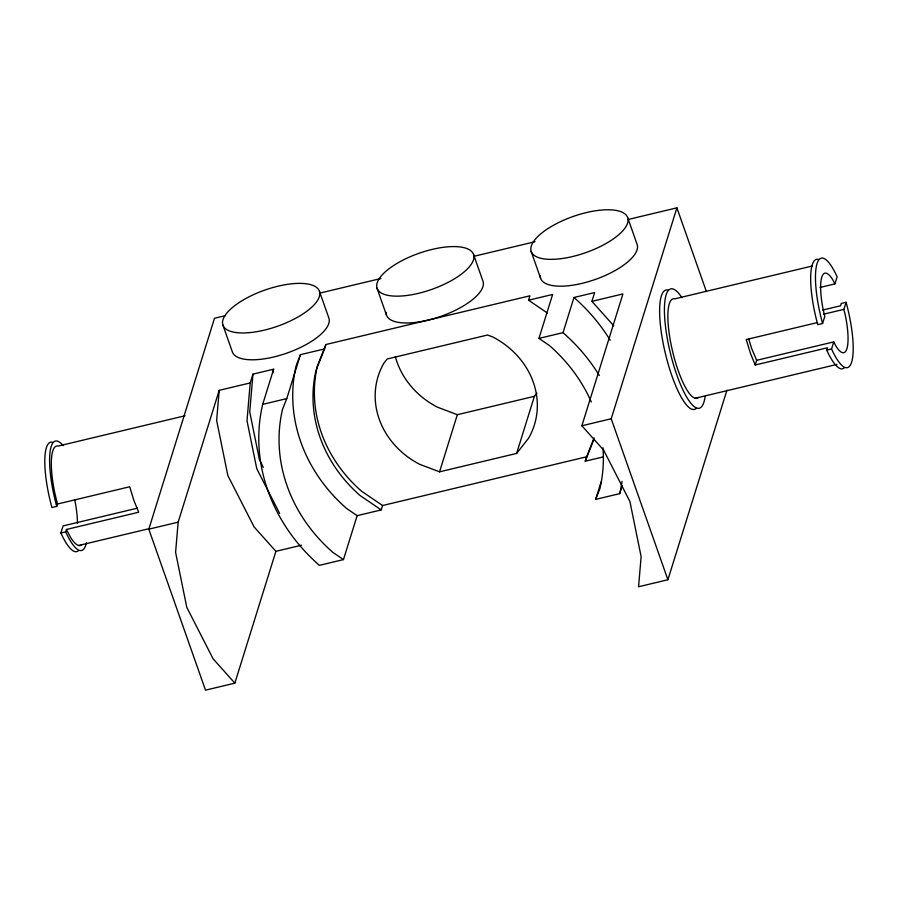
<?xml version="1.0" encoding="UTF-8"?>
<svg xmlns="http://www.w3.org/2000/svg" width="898" height="898" viewBox="0 0 898 898"><rect width="100%" height="100%" fill="white"/><g stroke="black" fill="none" stroke-linecap="round" stroke-linejoin="round"><path stroke-width="1.35" d="M272.745 373.242A184.09 164.401 17.3 0 1 273.632 369.201L252.955 374.14L250.216 382.93L219.202 390.338L178.152 522.153L175.593 552.315L186.795 607.362L213.095 658.795L234.849 683.154L205.507 690.158L148.81 529.169L214.499 318.251L225.409 315.647M219.202 390.338L216.643 420.489L227.845 475.536L254.145 526.98L275.899 551.327L234.849 683.154M250.216 382.93L247.006 420.769L256.749 468.644L279.615 513.364M252.955 374.14L249.745 411.98L259.477 459.855L263.294 467.308M52.432 442.22A56.248 14.02 76.6 0 0 51.916 507.516L56.731 506.371L57.461 504.014L54.677 492.43A51.141 12.752 76.6 0 1 58.269 446.048L185.044 415.774M78.452 550.676A56.248 14.02 76.6 0 1 60.884 532.985L63.085 525.914L137.45 508.156M60.884 532.985L65.7 531.841L66.43 529.472L138.685 512.23L133.892 500.478L129.716 486.761L57.461 504.014M594.106 437.91L586.619 456.801L382.593 505.518L381.223 509.918L357.146 515.665L343.463 559.6L319.385 565.347A184.09 164.401 17.3 0 1 262.687 404.358L273.632 369.201M343.463 559.6L332.911 552.427A163.638 146.127 17.3 0 1 282.522 409.32L286.765 398.611L300.448 354.665L324.526 348.918L325.895 344.529L529.921 295.812L528.552 300.201L547.421 313.054M439.549 471.832L516.608 453.434L528.563 438.246A81.819 73.064 17.3 0 0 492.935 337.053L487.547 335.021L387.173 358.987L383.94 363.084A81.819 73.064 17.3 0 0 419.579 464.277L439.549 471.832L457.329 414.708L534.4 396.31L536.802 393.257M591.311 402.001A163.638 146.127 17.3 0 0 549.486 345.573L538.946 338.4L552.629 294.454L528.552 300.201M516.608 453.434L534.4 396.31M599.292 375.465A184.09 164.401 17.3 0 0 563.024 332.653L573.968 297.496L594.644 292.557L591.905 301.346L613.749 325.794M726.942 390.192L667.91 579.749L638.568 586.753L641.127 556.603L629.925 501.555L603.624 450.111L581.87 425.764L622.92 293.938L591.905 301.346M602.637 457.048L585.249 461.202L586.619 456.801M667.91 579.749L611.212 418.76L676.901 207.842L627.792 219.572M622.157 485.829L619.721 493.642L595.643 499.389L601.031 482.08M844.3 367.821A56.248 14.02 76.6 0 1 826.732 350.119L827.462 347.762L755.218 365.015L756.688 360.3L751.794 348.873L748.719 339.017M818.28 259.365A56.248 14.02 76.6 0 0 817.764 324.661L822.579 323.505L824.779 316.433L823.298 310.225A40.904 10.204 76.6 0 1 832.772 279.783L834.915 283.891L820.042 287.45M834.915 283.891L837.116 276.82A56.248 14.02 76.6 0 0 817.012 263.709A56.248 14.02 76.6 0 0 822.579 323.505M826.732 350.119L831.548 348.974L833.748 341.902L756.688 360.3M833.748 341.902L835.892 346.011A40.904 10.204 76.6 0 0 845.377 315.568L843.884 309.361L846.084 302.289L841.269 303.434L840.539 305.791L822.815 310.023M296.677 364.184L300.448 354.665M325.895 344.529L317.409 365.946A143.175 127.864 17.3 0 0 361.501 491.161L382.593 505.518M324.526 348.918L316.04 370.335A143.175 127.864 17.3 0 0 360.132 495.561L381.223 509.918M585.249 461.202L593.735 439.784M595.643 499.389L599.886 488.68A163.638 146.127 17.3 0 0 602.94 447.754M319.531 293.175L380.909 278.515M473.661 256.368L535.04 241.719M812.488 265.965L674.802 298.832A51.141 12.752 76.6 0 0 672.669 351.735A51.141 12.752 76.6 0 0 698.453 397.432M262.687 404.358L286.765 398.611M538.946 338.4L563.024 332.653M823.601 314.199L843.884 309.361M817.135 322.629L746.249 339.556L750.425 353.273L755.218 365.015M78.698 545.479L149.584 528.552M695.232 398.263L837.003 364.408M148.81 529.169L178.152 522.153M581.87 425.764L611.212 418.76M275.899 551.327L301.526 545.209M457.329 414.708L437.371 407.153A81.819 73.064 17.3 0 1 395.311 356.562M357.146 515.665L346.606 508.481A163.638 146.127 17.3 0 1 296.205 365.374M66.43 529.472L70.426 537.15A51.141 12.752 76.6 0 0 81.92 544.637M676.901 207.842L706.176 290.974M627.736 217.765A51.141 19.161 -19.4 0 1 560.363 258.759A51.141 19.161 -19.4 0 1 550.216 227.16A51.141 19.161 -19.4 0 1 627.736 217.765L637.176 244.604A51.141 19.161 -19.4 0 1 591.569 280.704A51.141 19.161 -19.4 0 1 540.237 275.664M531.133 251.361L540.585 278.189M473.594 254.572A51.141 19.161 -19.4 0 1 406.222 295.565A51.141 19.161 -19.4 0 1 396.085 263.967A51.141 19.161 -19.4 0 1 473.594 254.572L483.045 281.4A51.141 19.161 -19.4 0 1 437.438 317.499A51.141 19.161 -19.4 0 1 386.106 312.47M377.003 288.157L386.454 314.996M319.464 291.379A51.141 19.161 -19.4 0 1 252.091 332.372A51.141 19.161 -19.4 0 1 241.944 300.763A51.141 19.161 -19.4 0 1 319.464 291.379L328.915 318.206A51.141 19.161 -19.4 0 1 286.473 353.251A51.141 19.161 -19.4 0 1 232.324 351.791L222.872 324.964M846.084 302.289A56.248 14.02 76.6 0 1 851.663 362.085A56.248 14.02 76.6 0 1 831.548 348.974M705.11 396.366A61.367 15.3 76.6 0 1 682.996 390.102A61.367 15.3 76.6 0 1 664.419 311.056A61.367 15.3 76.6 0 1 681.919 297.687M696.332 408.354A61.367 15.3 76.6 0 1 665.384 353.52A61.367 15.3 76.6 0 1 667.944 290.043M622.056 481.395A184.09 164.401 17.3 0 1 619.721 493.642M573.968 297.496A184.09 164.401 17.3 0 1 610.236 340.308M74.702 499.58A40.904 10.204 76.6 0 1 77.396 523.231M86.399 542.661A56.248 14.02 76.6 0 1 65.7 531.841M56.731 506.371A56.248 14.02 76.6 0 1 49.94 452.962A56.248 14.02 76.6 0 1 63.107 445.621"/></g></svg>
